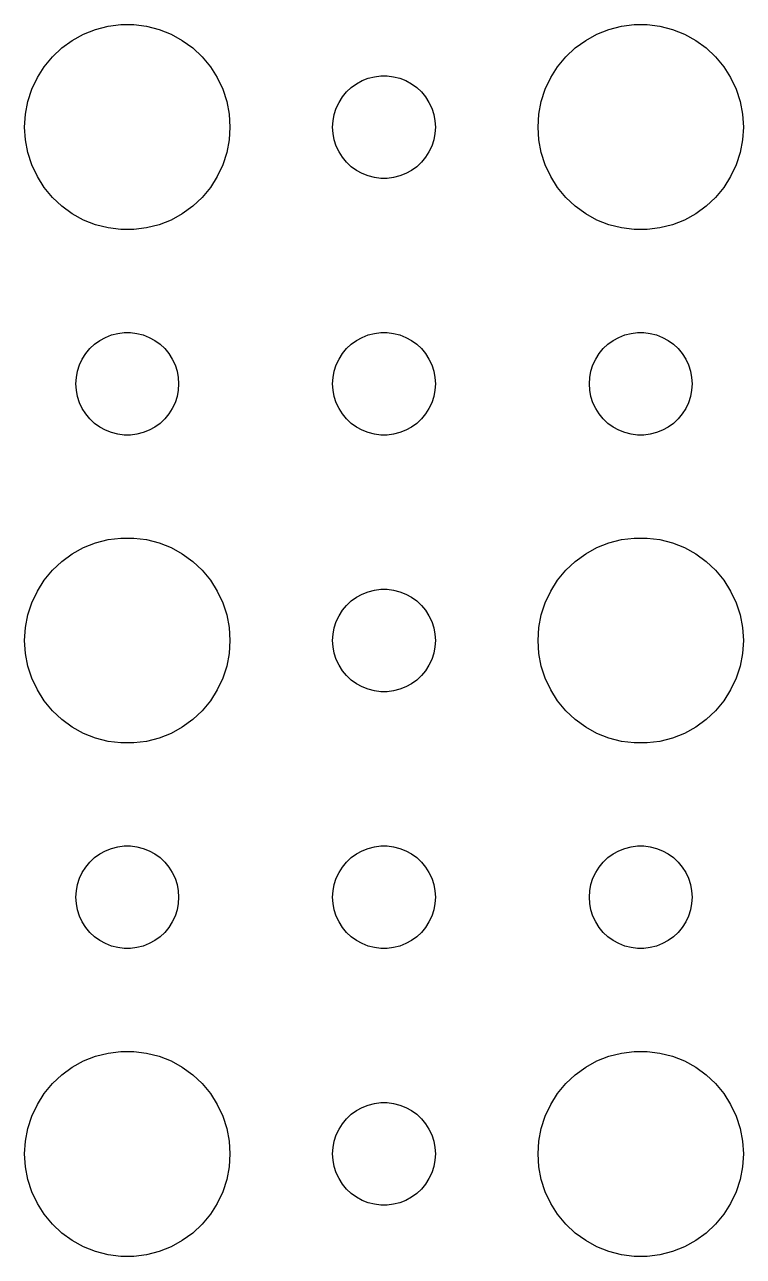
# Model space of a CAD drawing. Header units: metres. Extents: x -142 to 142, y -142 to 142.
# Drawn here: x 12 to 33, y -2.99 to 32.99 of the extents above; entities that cross this region are included whole.
import ezdxf

# ---------------------------------------------------------------- set-up
doc = ezdxf.new("R2010")
doc.units = ezdxf.units.M

msp = doc.modelspace()

# ---------------------------------------------------------------- linework, layer by layer
for p, q in [((13.7227, 32.7145), (14.0729, 32.8532)), ((14.0729, 32.8532), (14.4379, 32.9469)), ((14.4379, 32.9469), (14.8116, 32.9941)), ((14.8116, 32.9941), (15.1884, 32.9941)), ((15.1884, 32.9941), (15.5621, 32.9469)), ((15.5621, 32.9469), (15.927, 32.8532)), ((15.927, 32.8532), (16.2773, 32.7145)), ((28.7227, 32.7145), (29.0729, 32.8532)), ((29.0729, 32.8532), (29.4379, 32.9469)), ((29.4379, 32.9469), (29.8116, 32.9941)), ((29.8116, 32.9941), (30.1884, 32.9941)), ((30.1884, 32.9941), (30.5621, 32.9469)), ((30.5621, 32.9469), (30.927, 32.8532)), ((30.927, 32.8532), (31.2773, 32.7145)), ((13.0877, 32.3115), (13.3925, 32.533)), ((13.3925, 32.533), (13.7227, 32.7145)), ((16.2773, 32.7145), (16.6075, 32.533)), ((16.6075, 32.533), (16.9123, 32.3115)), ((28.0877, 32.3115), (28.3925, 32.533)), ((28.3925, 32.533), (28.7227, 32.7145)), ((31.2773, 32.7145), (31.6075, 32.533)), ((31.6075, 32.533), (31.9123, 32.3115)), ((12.5729, 31.7634), (12.8131, 32.0536)), ((12.8131, 32.0536), (13.0877, 32.3115)), ((16.9123, 32.3115), (17.1869, 32.0536)), ((17.1869, 32.0536), (17.427, 31.7634)), ((27.5729, 31.7634), (27.8131, 32.0536)), ((27.8131, 32.0536), (28.0877, 32.3115)), ((31.9123, 32.3115), (32.1869, 32.0536)), ((32.1869, 32.0536), (32.427, 31.7634)), ((12.3711, 31.4453), (12.5729, 31.7634)), ((17.427, 31.7634), (17.6289, 31.4453)), ((27.3711, 31.4453), (27.5729, 31.7634)), ((32.427, 31.7634), (32.6289, 31.4453)), ((12.2107, 31.1044), (12.3711, 31.4453)), ((17.6289, 31.4453), (17.7893, 31.1044)), ((21.6963, 31.2665), (21.8613, 31.3572)), ((21.8613, 31.3572), (22.0365, 31.4266)), ((22.0365, 31.4266), (22.2189, 31.4734)), ((22.2189, 31.4734), (22.4058, 31.497)), ((22.4058, 31.497), (22.5942, 31.497)), ((22.5942, 31.497), (22.7811, 31.4734)), ((22.7811, 31.4734), (22.9635, 31.4266)), ((22.9635, 31.4266), (23.1387, 31.3572)), ((23.1387, 31.3572), (23.3037, 31.2665)), ((27.2107, 31.1044), (27.3711, 31.4453)), ((32.6289, 31.4453), (32.7893, 31.1044)), ((12.0942, 30.7461), (12.2107, 31.1044)), ((17.7893, 31.1044), (17.9057, 30.7461)), ((21.2865, 30.8817), (21.4065, 31.0268)), ((21.4065, 31.0268), (21.5439, 31.1558)), ((21.5439, 31.1558), (21.6963, 31.2665)), ((23.3037, 31.2665), (23.4561, 31.1558)), ((23.4561, 31.1558), (23.5934, 31.0268)), ((23.5934, 31.0268), (23.7135, 30.8817)), ((27.0942, 30.7461), (27.2107, 31.1044)), ((32.7893, 31.1044), (32.9057, 30.7461)), ((12.0237, 30.376), (12.0942, 30.7461)), ((17.9057, 30.7461), (17.9763, 30.376)), ((21.1053, 30.5522), (21.1855, 30.7226)), ((21.1855, 30.7226), (21.2865, 30.8817)), ((23.7135, 30.8817), (23.8145, 30.7226)), ((23.8145, 30.7226), (23.8947, 30.5522)), ((27.0237, 30.376), (27.0942, 30.7461)), ((32.9057, 30.7461), (32.9763, 30.376)), ((12, 30), (12.0237, 30.376)), ((17.9763, 30.376), (18, 30)), ((21.0118, 30.188), (21.0471, 30.373)), ((21.0471, 30.373), (21.1053, 30.5522)), ((23.8947, 30.5522), (23.9529, 30.373)), ((23.9529, 30.373), (23.9882, 30.188)), ((27, 30), (27.0237, 30.376)), ((32.9763, 30.376), (33, 30)), ((12.0237, 29.624), (12, 30)), ((18, 30), (17.9763, 29.624)), ((21, 30), (21.0118, 30.188)), ((21.0118, 29.812), (21, 30)), ((23.9882, 30.188), (24, 30)), ((24, 30), (23.9882, 29.812)), ((27.0237, 29.624), (27, 30)), ((33, 30), (32.9763, 29.624)), ((12.0942, 29.2539), (12.0237, 29.624)), ((17.9763, 29.624), (17.9057, 29.2539)), ((21.0471, 29.627), (21.0118, 29.812)), ((21.1053, 29.4478), (21.0471, 29.627)), ((23.9529, 29.627), (23.8947, 29.4478)), ((23.9882, 29.812), (23.9529, 29.627)), ((27.0942, 29.2539), (27.0237, 29.624)), ((32.9763, 29.624), (32.9057, 29.2539)), ((12.2107, 28.8956), (12.0942, 29.2539)), ((17.9057, 29.2539), (17.7893, 28.8956)), ((21.1855, 29.2774), (21.1053, 29.4478)), ((21.2865, 29.1183), (21.1855, 29.2774)), ((23.8145, 29.2774), (23.7135, 29.1183)), ((23.8947, 29.4478), (23.8145, 29.2774)), ((27.2107, 28.8956), (27.0942, 29.2539)), ((32.9057, 29.2539), (32.7893, 28.8956)), ((12.3711, 28.5547), (12.2107, 28.8956)), ((17.7893, 28.8956), (17.6289, 28.5547)), ((21.4065, 28.9732), (21.2865, 29.1183)), ((21.5439, 28.8442), (21.4065, 28.9732)), ((21.6963, 28.7335), (21.5439, 28.8442)), ((23.4561, 28.8442), (23.3037, 28.7335)), ((23.5934, 28.9732), (23.4561, 28.8442)), ((23.7135, 29.1183), (23.5934, 28.9732)), ((27.3711, 28.5547), (27.2107, 28.8956)), ((32.7893, 28.8956), (32.6289, 28.5547)), ((12.5729, 28.2366), (12.3711, 28.5547)), ((17.6289, 28.5547), (17.427, 28.2366)), ((21.8613, 28.6427), (21.6963, 28.7335)), ((22.0365, 28.5734), (21.8613, 28.6427)), ((22.2189, 28.5266), (22.0365, 28.5734)), ((22.4058, 28.503), (22.2189, 28.5266)), ((22.5942, 28.503), (22.4058, 28.503)), ((22.7811, 28.5266), (22.5942, 28.503)), ((22.9635, 28.5734), (22.7811, 28.5266)), ((23.1387, 28.6427), (22.9635, 28.5734)), ((23.3037, 28.7335), (23.1387, 28.6427)), ((27.5729, 28.2366), (27.3711, 28.5547)), ((32.6289, 28.5547), (32.427, 28.2366)), ((12.8131, 27.9464), (12.5729, 28.2366)), ((17.427, 28.2366), (17.1869, 27.9464)), ((27.8131, 27.9464), (27.5729, 28.2366)), ((32.427, 28.2366), (32.1869, 27.9464)), ((13.0877, 27.6884), (12.8131, 27.9464)), ((17.1869, 27.9464), (16.9123, 27.6884)), ((28.0877, 27.6884), (27.8131, 27.9464)), ((32.1869, 27.9464), (31.9123, 27.6884)), ((13.3925, 27.467), (13.0877, 27.6884)), ((13.7227, 27.2855), (13.3925, 27.467)), ((16.6075, 27.467), (16.2773, 27.2855)), ((16.9123, 27.6884), (16.6075, 27.467)), ((28.3925, 27.467), (28.0877, 27.6884)), ((28.7227, 27.2855), (28.3925, 27.467)), ((31.6075, 27.467), (31.2773, 27.2855)), ((31.9123, 27.6884), (31.6075, 27.467)), ((14.0729, 27.1468), (13.7227, 27.2855)), ((14.4379, 27.0531), (14.0729, 27.1468)), ((14.8116, 27.0059), (14.4379, 27.0531)), ((15.1884, 27.0059), (14.8116, 27.0059)), ((15.5621, 27.0531), (15.1884, 27.0059)), ((15.927, 27.1468), (15.5621, 27.0531)), ((16.2773, 27.2855), (15.927, 27.1468)), ((29.0729, 27.1468), (28.7227, 27.2855)), ((29.4379, 27.0531), (29.0729, 27.1468)), ((29.8116, 27.0059), (29.4379, 27.0531)), ((30.1884, 27.0059), (29.8116, 27.0059)), ((30.5621, 27.0531), (30.1884, 27.0059)), ((30.927, 27.1468), (30.5621, 27.0531)), ((31.2773, 27.2855), (30.927, 27.1468)), ((14.0439, 23.6558), (14.1963, 23.7665)), ((14.1963, 23.7665), (14.3613, 23.8572)), ((14.3613, 23.8572), (14.5365, 23.9266)), ((14.5365, 23.9266), (14.7189, 23.9734)), ((14.7189, 23.9734), (14.9058, 23.997)), ((14.9058, 23.997), (15.0942, 23.997)), ((15.0942, 23.997), (15.2811, 23.9734)), ((15.2811, 23.9734), (15.4635, 23.9266)), ((15.4635, 23.9266), (15.6387, 23.8572)), ((15.6387, 23.8572), (15.8037, 23.7665)), ((15.8037, 23.7665), (15.9561, 23.6558)), ((21.5439, 23.6558), (21.6963, 23.7665)), ((21.6963, 23.7665), (21.8613, 23.8572)), ((21.8613, 23.8572), (22.0365, 23.9266)), ((22.0365, 23.9266), (22.2189, 23.9734)), ((22.2189, 23.9734), (22.4058, 23.997)), ((22.4058, 23.997), (22.5942, 23.997)), ((22.5942, 23.997), (22.7811, 23.9734)), ((22.7811, 23.9734), (22.9635, 23.9266)), ((22.9635, 23.9266), (23.1387, 23.8572)), ((23.1387, 23.8572), (23.3037, 23.7665)), ((23.3037, 23.7665), (23.4561, 23.6558)), ((29.0439, 23.6558), (29.1963, 23.7665)), ((29.1963, 23.7665), (29.3613, 23.8572)), ((29.3613, 23.8572), (29.5365, 23.9266)), ((29.5365, 23.9266), (29.7189, 23.9734)), ((29.7189, 23.9734), (29.9058, 23.997)), ((29.9058, 23.997), (30.0942, 23.997)), ((30.0942, 23.997), (30.2811, 23.9734)), ((30.2811, 23.9734), (30.4635, 23.9266)), ((30.4635, 23.9266), (30.6387, 23.8572)), ((30.6387, 23.8572), (30.8037, 23.7665)), ((30.8037, 23.7665), (30.9561, 23.6558)), ((13.7865, 23.3817), (13.9065, 23.5268)), ((13.9065, 23.5268), (14.0439, 23.6558)), ((15.9561, 23.6558), (16.0934, 23.5268)), ((16.0934, 23.5268), (16.2135, 23.3817)), ((21.2865, 23.3817), (21.4065, 23.5268)), ((21.4065, 23.5268), (21.5439, 23.6558)), ((23.4561, 23.6558), (23.5934, 23.5268)), ((23.5934, 23.5268), (23.7135, 23.3817)), ((28.7865, 23.3817), (28.9065, 23.5268)), ((28.9065, 23.5268), (29.0439, 23.6558)), ((30.9561, 23.6558), (31.0934, 23.5268)), ((31.0934, 23.5268), (31.2135, 23.3817)), ((13.5471, 22.873), (13.6053, 23.0522)), ((13.6053, 23.0522), (13.6855, 23.2226)), ((13.6855, 23.2226), (13.7865, 23.3817)), ((16.2135, 23.3817), (16.3145, 23.2226)), ((16.3145, 23.2226), (16.3947, 23.0522)), ((16.3947, 23.0522), (16.4529, 22.873)), ((21.0471, 22.873), (21.1053, 23.0522)), ((21.1053, 23.0522), (21.1855, 23.2226)), ((21.1855, 23.2226), (21.2865, 23.3817)), ((23.7135, 23.3817), (23.8145, 23.2226)), ((23.8145, 23.2226), (23.8947, 23.0522)), ((23.8947, 23.0522), (23.9529, 22.873)), ((28.5471, 22.873), (28.6053, 23.0522)), ((28.6053, 23.0522), (28.6855, 23.2226)), ((28.6855, 23.2226), (28.7865, 23.3817)), ((31.2135, 23.3817), (31.3145, 23.2226)), ((31.3145, 23.2226), (31.3947, 23.0522)), ((31.3947, 23.0522), (31.4529, 22.873)), ((13.5, 22.5), (13.5118, 22.688)), ((13.5118, 22.688), (13.5471, 22.873)), ((16.4529, 22.873), (16.4882, 22.688)), ((16.4882, 22.688), (16.5, 22.5)), ((21, 22.5), (21.0118, 22.688)), ((21.0118, 22.688), (21.0471, 22.873)), ((23.9529, 22.873), (23.9882, 22.688)), ((23.9882, 22.688), (24, 22.5)), ((28.5, 22.5), (28.5118, 22.688)), ((28.5118, 22.688), (28.5471, 22.873)), ((31.4529, 22.873), (31.4882, 22.688)), ((31.4882, 22.688), (31.5, 22.5)), ((13.5118, 22.312), (13.5, 22.5)), ((16.5, 22.5), (16.4882, 22.312)), ((21.0118, 22.312), (21, 22.5)), ((24, 22.5), (23.9882, 22.312)), ((28.5118, 22.312), (28.5, 22.5)), ((31.5, 22.5), (31.4882, 22.312)), ((13.5471, 22.127), (13.5118, 22.312)), ((13.6053, 21.9478), (13.5471, 22.127)), ((16.4529, 22.127), (16.3947, 21.9478)), ((16.4882, 22.312), (16.4529, 22.127)), ((21.0471, 22.127), (21.0118, 22.312)), ((21.1053, 21.9478), (21.0471, 22.127)), ((23.9529, 22.127), (23.8947, 21.9478)), ((23.9882, 22.312), (23.9529, 22.127)), ((28.5471, 22.127), (28.5118, 22.312)), ((28.6053, 21.9478), (28.5471, 22.127)), ((31.4529, 22.127), (31.3947, 21.9478)), ((31.4882, 22.312), (31.4529, 22.127)), ((13.6855, 21.7774), (13.6053, 21.9478)), ((13.7865, 21.6183), (13.6855, 21.7774)), ((13.9065, 21.4732), (13.7865, 21.6183)), ((16.2135, 21.6183), (16.0934, 21.4732)), ((16.3145, 21.7774), (16.2135, 21.6183)), ((16.3947, 21.9478), (16.3145, 21.7774)), ((21.1855, 21.7774), (21.1053, 21.9478)), ((21.2865, 21.6183), (21.1855, 21.7774)), ((21.4065, 21.4732), (21.2865, 21.6183)), ((23.7135, 21.6183), (23.5934, 21.4732)), ((23.8145, 21.7774), (23.7135, 21.6183)), ((23.8947, 21.9478), (23.8145, 21.7774)), ((28.6855, 21.7774), (28.6053, 21.9478)), ((28.7865, 21.6183), (28.6855, 21.7774)), ((28.9065, 21.4732), (28.7865, 21.6183)), ((31.2135, 21.6183), (31.0934, 21.4732)), ((31.3145, 21.7774), (31.2135, 21.6183)), ((31.3947, 21.9478), (31.3145, 21.7774)), ((14.0439, 21.3442), (13.9065, 21.4732)), ((14.1963, 21.2335), (14.0439, 21.3442)), ((14.3613, 21.1427), (14.1963, 21.2335)), ((15.8037, 21.2335), (15.6387, 21.1427)), ((15.9561, 21.3442), (15.8037, 21.2335)), ((16.0934, 21.4732), (15.9561, 21.3442)), ((21.5439, 21.3442), (21.4065, 21.4732)), ((21.6963, 21.2335), (21.5439, 21.3442)), ((21.8613, 21.1427), (21.6963, 21.2335)), ((23.3037, 21.2335), (23.1387, 21.1427)), ((23.4561, 21.3442), (23.3037, 21.2335)), ((23.5934, 21.4732), (23.4561, 21.3442)), ((29.0439, 21.3442), (28.9065, 21.4732)), ((29.1963, 21.2335), (29.0439, 21.3442)), ((29.3613, 21.1427), (29.1963, 21.2335)), ((30.8037, 21.2335), (30.6387, 21.1427)), ((30.9561, 21.3442), (30.8037, 21.2335)), ((31.0934, 21.4732), (30.9561, 21.3442)), ((14.5365, 21.0734), (14.3613, 21.1427)), ((14.7189, 21.0266), (14.5365, 21.0734)), ((14.9058, 21.003), (14.7189, 21.0266)), ((15.0942, 21.003), (14.9058, 21.003)), ((15.2811, 21.0266), (15.0942, 21.003)), ((15.4635, 21.0734), (15.2811, 21.0266)), ((15.6387, 21.1427), (15.4635, 21.0734)), ((22.0365, 21.0734), (21.8613, 21.1427)), ((22.2189, 21.0266), (22.0365, 21.0734)), ((22.4058, 21.003), (22.2189, 21.0266)), ((22.5942, 21.003), (22.4058, 21.003)), ((22.7811, 21.0266), (22.5942, 21.003)), ((22.9635, 21.0734), (22.7811, 21.0266)), ((23.1387, 21.1427), (22.9635, 21.0734)), ((29.5365, 21.0734), (29.3613, 21.1427)), ((29.7189, 21.0266), (29.5365, 21.0734)), ((29.9058, 21.003), (29.7189, 21.0266)), ((30.0942, 21.003), (29.9058, 21.003)), ((30.2811, 21.0266), (30.0942, 21.003)), ((30.4635, 21.0734), (30.2811, 21.0266)), ((30.6387, 21.1427), (30.4635, 21.0734)), ((14.4379, 17.9469), (14.8116, 17.9941)), ((14.8116, 17.9941), (15.1884, 17.9941)), ((15.1884, 17.9941), (15.5621, 17.9469)), ((29.4379, 17.9469), (29.8116, 17.9941)), ((29.8116, 17.9941), (30.1884, 17.9941)), ((30.1884, 17.9941), (30.5621, 17.9469)), ((13.3925, 17.533), (13.7227, 17.7145)), ((13.7227, 17.7145), (14.0729, 17.8532)), ((14.0729, 17.8532), (14.4379, 17.9469)), ((15.5621, 17.9469), (15.927, 17.8532)), ((15.927, 17.8532), (16.2773, 17.7145)), ((16.2773, 17.7145), (16.6075, 17.533)), ((28.3925, 17.533), (28.7227, 17.7145)), ((28.7227, 17.7145), (29.0729, 17.8532)), ((29.0729, 17.8532), (29.4379, 17.9469)), ((30.5621, 17.9469), (30.927, 17.8532)), ((30.927, 17.8532), (31.2773, 17.7145)), ((31.2773, 17.7145), (31.6075, 17.533)), ((12.8131, 17.0536), (13.0877, 17.3115)), ((13.0877, 17.3115), (13.3925, 17.533)), ((16.6075, 17.533), (16.9123, 17.3115)), ((16.9123, 17.3115), (17.1869, 17.0536)), ((27.8131, 17.0536), (28.0877, 17.3115)), ((28.0877, 17.3115), (28.3925, 17.533)), ((31.6075, 17.533), (31.9123, 17.3115)), ((31.9123, 17.3115), (32.1869, 17.0536)), ((12.5729, 16.7634), (12.8131, 17.0536)), ((17.1869, 17.0536), (17.427, 16.7634)), ((27.5729, 16.7634), (27.8131, 17.0536)), ((32.1869, 17.0536), (32.427, 16.7634)), ((12.3711, 16.4453), (12.5729, 16.7634)), ((17.427, 16.7634), (17.6289, 16.4453)), ((27.3711, 16.4453), (27.5729, 16.7634)), ((32.427, 16.7634), (32.6289, 16.4453)), ((12.2107, 16.1044), (12.3711, 16.4453)), ((17.6289, 16.4453), (17.7893, 16.1044)), ((21.5439, 16.1558), (21.6963, 16.2665)), ((21.6963, 16.2665), (21.8613, 16.3572)), ((21.8613, 16.3572), (22.0365, 16.4266)), ((22.0365, 16.4266), (22.2189, 16.4734)), ((22.2189, 16.4734), (22.4058, 16.497)), ((22.4058, 16.497), (22.5942, 16.497)), ((22.5942, 16.497), (22.7811, 16.4734)), ((22.7811, 16.4734), (22.9635, 16.4266)), ((22.9635, 16.4266), (23.1387, 16.3572)), ((23.1387, 16.3572), (23.3037, 16.2665)), ((23.3037, 16.2665), (23.4561, 16.1558)), ((27.2107, 16.1044), (27.3711, 16.4453)), ((32.6289, 16.4453), (32.7893, 16.1044)), ((12.0942, 15.7461), (12.2107, 16.1044)), ((17.7893, 16.1044), (17.9057, 15.7461)), ((21.1855, 15.7226), (21.2865, 15.8817)), ((21.2865, 15.8817), (21.4065, 16.0268)), ((21.4065, 16.0268), (21.5439, 16.1558)), ((23.4561, 16.1558), (23.5934, 16.0268)), ((23.5934, 16.0268), (23.7135, 15.8817)), ((23.7135, 15.8817), (23.8145, 15.7226)), ((27.0942, 15.7461), (27.2107, 16.1044)), ((32.7893, 16.1044), (32.9057, 15.7461)), ((12.0237, 15.376), (12.0942, 15.7461)), ((17.9057, 15.7461), (17.9763, 15.376)), ((21.0471, 15.373), (21.1053, 15.5522)), ((21.1053, 15.5522), (21.1855, 15.7226)), ((23.8145, 15.7226), (23.8947, 15.5522)), ((23.8947, 15.5522), (23.9529, 15.373)), ((27.0237, 15.376), (27.0942, 15.7461)), ((32.9057, 15.7461), (32.9763, 15.376)), ((12, 15), (12.0237, 15.376)), ((17.9763, 15.376), (18, 15)), ((21, 15), (21.0118, 15.188)), ((21.0118, 15.188), (21.0471, 15.373)), ((23.9529, 15.373), (23.9882, 15.188)), ((23.9882, 15.188), (24, 15)), ((27, 15), (27.0237, 15.376)), ((32.9763, 15.376), (33, 15)), ((12.0237, 14.624), (12, 15)), ((18, 15), (17.9763, 14.624)), ((21.0118, 14.812), (21, 15)), ((21.0471, 14.627), (21.0118, 14.812)), ((23.9882, 14.812), (23.9529, 14.627)), ((24, 15), (23.9882, 14.812)), ((27.0237, 14.624), (27, 15)), ((33, 15), (32.9763, 14.624)), ((12.0942, 14.2539), (12.0237, 14.624)), ((17.9763, 14.624), (17.9057, 14.2539)), ((21.1053, 14.4478), (21.0471, 14.627)), ((21.1855, 14.2774), (21.1053, 14.4478)), ((23.8947, 14.4478), (23.8145, 14.2774)), ((23.9529, 14.627), (23.8947, 14.4478)), ((27.0942, 14.2539), (27.0237, 14.624)), ((32.9763, 14.624), (32.9057, 14.2539)), ((12.2107, 13.8956), (12.0942, 14.2539)), ((17.9057, 14.2539), (17.7893, 13.8956)), ((21.2865, 14.1183), (21.1855, 14.2774)), ((21.4065, 13.9732), (21.2865, 14.1183)), ((23.7135, 14.1183), (23.5934, 13.9732)), ((23.8145, 14.2774), (23.7135, 14.1183)), ((27.2107, 13.8956), (27.0942, 14.2539)), ((32.9057, 14.2539), (32.7893, 13.8956)), ((12.3711, 13.5547), (12.2107, 13.8956)), ((17.7893, 13.8956), (17.6289, 13.5547)), ((21.5439, 13.8442), (21.4065, 13.9732)), ((21.6963, 13.7335), (21.5439, 13.8442)), ((21.8613, 13.6427), (21.6963, 13.7335)), ((23.3037, 13.7335), (23.1387, 13.6427)), ((23.4561, 13.8442), (23.3037, 13.7335)), ((23.5934, 13.9732), (23.4561, 13.8442)), ((27.3711, 13.5547), (27.2107, 13.8956)), ((32.7893, 13.8956), (32.6289, 13.5547)), ((12.5729, 13.2366), (12.3711, 13.5547)), ((17.6289, 13.5547), (17.427, 13.2366)), ((22.0365, 13.5734), (21.8613, 13.6427)), ((22.2189, 13.5266), (22.0365, 13.5734)), ((22.4058, 13.5029), (22.2189, 13.5266)), ((22.5942, 13.5029), (22.4058, 13.5029)), ((22.7811, 13.5266), (22.5942, 13.5029)), ((22.9635, 13.5734), (22.7811, 13.5266)), ((23.1387, 13.6427), (22.9635, 13.5734)), ((27.5729, 13.2366), (27.3711, 13.5547)), ((32.6289, 13.5547), (32.427, 13.2366)), ((12.8131, 12.9464), (12.5729, 13.2366)), ((17.427, 13.2366), (17.1869, 12.9464)), ((27.8131, 12.9464), (27.5729, 13.2366)), ((32.427, 13.2366), (32.1869, 12.9464)), ((13.0877, 12.6884), (12.8131, 12.9464)), ((13.3925, 12.467), (13.0877, 12.6884)), ((16.9123, 12.6884), (16.6075, 12.467)), ((17.1869, 12.9464), (16.9123, 12.6884)), ((28.0877, 12.6884), (27.8131, 12.9464)), ((28.3925, 12.467), (28.0877, 12.6884)), ((31.9123, 12.6884), (31.6075, 12.467)), ((32.1869, 12.9464), (31.9123, 12.6884)), ((13.7227, 12.2855), (13.3925, 12.467)), ((14.0729, 12.1468), (13.7227, 12.2855)), ((16.2773, 12.2855), (15.927, 12.1468)), ((16.6075, 12.467), (16.2773, 12.2855)), ((28.7227, 12.2855), (28.3925, 12.467)), ((29.0729, 12.1468), (28.7227, 12.2855)), ((31.2773, 12.2855), (30.927, 12.1468)), ((31.6075, 12.467), (31.2773, 12.2855)), ((14.4379, 12.0531), (14.0729, 12.1468)), ((14.8116, 12.0059), (14.4379, 12.0531)), ((15.1884, 12.0059), (14.8116, 12.0059)), ((15.5621, 12.0531), (15.1884, 12.0059)), ((15.927, 12.1468), (15.5621, 12.0531)), ((29.4379, 12.0531), (29.0729, 12.1468)), ((29.8116, 12.0059), (29.4379, 12.0531)), ((30.1884, 12.0059), (29.8116, 12.0059)), ((30.5621, 12.0531), (30.1884, 12.0059)), ((30.927, 12.1468), (30.5621, 12.0531)), ((13.9065, 8.52681), (14.0439, 8.65576)), ((14.0439, 8.65576), (14.1963, 8.76648)), ((14.1963, 8.76648), (14.3613, 8.85724)), ((14.3613, 8.85724), (14.5365, 8.92657)), ((14.5365, 8.92657), (14.7189, 8.97342)), ((14.7189, 8.97342), (14.9058, 8.99704)), ((14.9058, 8.99704), (15.0942, 8.99704)), ((15.0942, 8.99704), (15.2811, 8.97342)), ((15.2811, 8.97342), (15.4635, 8.92657)), ((15.4635, 8.92657), (15.6387, 8.85724)), ((15.6387, 8.85724), (15.8037, 8.76648)), ((15.8037, 8.76648), (15.9561, 8.65576)), ((15.9561, 8.65576), (16.0934, 8.52681)), ((21.4065, 8.52681), (21.5439, 8.65576)), ((21.5439, 8.65576), (21.6963, 8.76648)), ((21.6963, 8.76648), (21.8613, 8.85724)), ((21.8613, 8.85724), (22.0365, 8.92657)), ((22.0365, 8.92657), (22.2189, 8.97342)), ((22.2189, 8.97342), (22.4058, 8.99704)), ((22.4058, 8.99704), (22.5942, 8.99704)), ((22.5942, 8.99704), (22.7811, 8.97342)), ((22.7811, 8.97342), (22.9635, 8.92657)), ((22.9635, 8.92657), (23.1387, 8.85724)), ((23.1387, 8.85724), (23.3037, 8.76648)), ((23.3037, 8.76648), (23.4561, 8.65576)), ((23.4561, 8.65576), (23.5934, 8.52681)), ((28.9065, 8.52681), (29.0439, 8.65576)), ((29.0439, 8.65576), (29.1963, 8.76648)), ((29.1963, 8.76648), (29.3613, 8.85724)), ((29.3613, 8.85724), (29.5365, 8.92657)), ((29.5365, 8.92657), (29.7189, 8.97342)), ((29.7189, 8.97342), (29.9058, 8.99704)), ((29.9058, 8.99704), (30.0942, 8.99704)), ((30.0942, 8.99704), (30.2811, 8.97342)), ((30.2811, 8.97342), (30.4635, 8.92657)), ((30.4635, 8.92657), (30.6387, 8.85724)), ((30.6387, 8.85724), (30.8037, 8.76648)), ((30.8037, 8.76648), (30.9561, 8.65576)), ((30.9561, 8.65576), (31.0934, 8.52681)), ((13.6855, 8.22263), (13.7865, 8.38167)), ((13.7865, 8.38167), (13.9065, 8.52681)), ((16.0934, 8.52681), (16.2135, 8.38167)), ((16.2135, 8.38167), (16.3145, 8.22263)), ((21.1855, 8.22263), (21.2865, 8.38167)), ((21.2865, 8.38167), (21.4065, 8.52681)), ((23.5934, 8.52681), (23.7135, 8.38167)), ((23.7135, 8.38167), (23.8145, 8.22263)), ((28.6855, 8.22263), (28.7865, 8.38167)), ((28.7865, 8.38167), (28.9065, 8.52681)), ((31.0934, 8.52681), (31.2135, 8.38167)), ((31.2135, 8.38167), (31.3145, 8.22263)), ((13.5471, 7.87303), (13.6053, 8.05219)), ((13.6053, 8.05219), (13.6855, 8.22263)), ((16.3145, 8.22263), (16.3947, 8.05219)), ((16.3947, 8.05219), (16.4529, 7.87303)), ((21.0471, 7.87303), (21.1053, 8.05219)), ((21.1053, 8.05219), (21.1855, 8.22263)), ((23.8145, 8.22263), (23.8947, 8.05219)), ((23.8947, 8.05219), (23.9529, 7.87303)), ((28.5471, 7.87303), (28.6053, 8.05219)), ((28.6053, 8.05219), (28.6855, 8.22263)), ((31.3145, 8.22263), (31.3947, 8.05219)), ((31.3947, 8.05219), (31.4529, 7.87303)), ((13.5, 7.5), (13.5118, 7.68799)), ((13.5118, 7.68799), (13.5471, 7.87303)), ((16.4529, 7.87303), (16.4882, 7.68799)), ((16.4882, 7.68799), (16.5, 7.5)), ((21, 7.5), (21.0118, 7.68799)), ((21.0118, 7.68799), (21.0471, 7.87303)), ((23.9529, 7.87303), (23.9882, 7.68799)), ((23.9882, 7.68799), (24, 7.5)), ((28.5, 7.5), (28.5118, 7.68799)), ((28.5118, 7.68799), (28.5471, 7.87303)), ((31.4529, 7.87303), (31.4882, 7.68799)), ((31.4882, 7.68799), (31.5, 7.5)), ((13.5118, 7.312), (13.5, 7.5)), ((13.5471, 7.12695), (13.5118, 7.312)), ((16.4882, 7.312), (16.4529, 7.12695)), ((16.5, 7.5), (16.4882, 7.312)), ((21.0118, 7.312), (21, 7.5)), ((21.0471, 7.12695), (21.0118, 7.312)), ((23.9882, 7.312), (23.9529, 7.12695)), ((24, 7.5), (23.9882, 7.312)), ((28.5118, 7.312), (28.5, 7.5)), ((28.5471, 7.12695), (28.5118, 7.312)), ((31.4882, 7.312), (31.4529, 7.12695)), ((31.5, 7.5), (31.4882, 7.312)), ((13.6053, 6.9478), (13.5471, 7.12695)), ((13.6855, 6.77736), (13.6053, 6.9478)), ((16.3947, 6.9478), (16.3145, 6.77736)), ((16.4529, 7.12695), (16.3947, 6.9478)), ((21.1053, 6.9478), (21.0471, 7.12695)), ((21.1855, 6.77736), (21.1053, 6.9478)), ((23.8947, 6.9478), (23.8145, 6.77736)), ((23.9529, 7.12695), (23.8947, 6.9478)), ((28.6053, 6.9478), (28.5471, 7.12695)), ((28.6855, 6.77736), (28.6053, 6.9478)), ((31.3947, 6.9478), (31.3145, 6.77736)), ((31.4529, 7.12695), (31.3947, 6.9478)), ((13.7865, 6.61832), (13.6855, 6.77736)), ((13.9065, 6.47318), (13.7865, 6.61832)), ((16.2135, 6.61832), (16.0934, 6.47318)), ((16.3145, 6.77736), (16.2135, 6.61832)), ((21.2865, 6.61832), (21.1855, 6.77736)), ((21.4065, 6.47318), (21.2865, 6.61832)), ((23.7135, 6.61832), (23.5934, 6.47318)), ((23.8145, 6.77736), (23.7135, 6.61832)), ((28.7865, 6.61832), (28.6855, 6.77736)), ((28.9065, 6.47318), (28.7865, 6.61832)), ((31.2135, 6.61832), (31.0934, 6.47318)), ((31.3145, 6.77736), (31.2135, 6.61832)), ((14.0439, 6.34422), (13.9065, 6.47318)), ((14.1963, 6.23351), (14.0439, 6.34422)), ((14.3613, 6.14275), (14.1963, 6.23351)), ((14.5365, 6.07341), (14.3613, 6.14275)), ((15.6387, 6.14275), (15.4635, 6.07341)), ((15.8037, 6.23351), (15.6387, 6.14275)), ((15.9561, 6.34422), (15.8037, 6.23351)), ((16.0934, 6.47318), (15.9561, 6.34422)), ((21.5439, 6.34422), (21.4065, 6.47318)), ((21.6963, 6.23351), (21.5439, 6.34422)), ((21.8613, 6.14275), (21.6963, 6.23351)), ((22.0365, 6.07341), (21.8613, 6.14275)), ((23.1387, 6.14275), (22.9635, 6.07341)), ((23.3037, 6.23351), (23.1387, 6.14275)), ((23.4561, 6.34422), (23.3037, 6.23351)), ((23.5934, 6.47318), (23.4561, 6.34422)), ((29.0439, 6.34422), (28.9065, 6.47318)), ((29.1963, 6.23351), (29.0439, 6.34422)), ((29.3613, 6.14275), (29.1963, 6.23351)), ((29.5365, 6.07341), (29.3613, 6.14275)), ((30.6387, 6.14275), (30.4635, 6.07341)), ((30.8037, 6.23351), (30.6387, 6.14275)), ((30.9561, 6.34422), (30.8037, 6.23351)), ((31.0934, 6.47318), (30.9561, 6.34422)), ((14.7189, 6.02657), (14.5365, 6.07341)), ((14.9058, 6.00294), (14.7189, 6.02657)), ((15.0942, 6.00294), (14.9058, 6.00294)), ((15.2811, 6.02657), (15.0942, 6.00294)), ((15.4635, 6.07341), (15.2811, 6.02657)), ((22.2189, 6.02657), (22.0365, 6.07341)), ((22.4058, 6.00294), (22.2189, 6.02657)), ((22.5942, 6.00294), (22.4058, 6.00294)), ((22.7811, 6.02657), (22.5942, 6.00294)), ((22.9635, 6.07341), (22.7811, 6.02657)), ((29.7189, 6.02657), (29.5365, 6.07341)), ((29.9058, 6.00294), (29.7189, 6.02657)), ((30.0942, 6.00294), (29.9058, 6.00294)), ((30.2811, 6.02657), (30.0942, 6.00294)), ((30.4635, 6.07341), (30.2811, 6.02657)), ((14.0729, 2.85316), (14.4379, 2.94685)), ((14.4379, 2.94685), (14.8116, 2.99408)), ((14.8116, 2.99408), (15.1884, 2.99408)), ((15.1884, 2.99408), (15.5621, 2.94685)), ((15.5621, 2.94685), (15.927, 2.85316)), ((29.0729, 2.85316), (29.4379, 2.94685)), ((29.4379, 2.94685), (29.8116, 2.99408)), ((29.8116, 2.99408), (30.1884, 2.99408)), ((30.1884, 2.99408), (30.5621, 2.94685)), ((30.5621, 2.94685), (30.927, 2.85316)), ((13.0877, 2.31154), (13.3925, 2.53297)), ((13.3925, 2.53297), (13.7227, 2.71448)), ((13.7227, 2.71448), (14.0729, 2.85316)), ((15.927, 2.85316), (16.2773, 2.71448)), ((16.2773, 2.71448), (16.6075, 2.53297)), ((16.6075, 2.53297), (16.9123, 2.31154)), ((28.0877, 2.31154), (28.3925, 2.53297)), ((28.3925, 2.53297), (28.7227, 2.71448)), ((28.7227, 2.71448), (29.0729, 2.85316)), ((30.927, 2.85316), (31.2773, 2.71448)), ((31.2773, 2.71448), (31.6075, 2.53297)), ((31.6075, 2.53297), (31.9123, 2.31154)), ((12.8131, 2.05363), (13.0877, 2.31154)), ((16.9123, 2.31154), (17.1869, 2.05363)), ((27.8131, 2.05363), (28.0877, 2.31154)), ((31.9123, 2.31154), (32.1869, 2.05363)), ((12.5729, 1.76335), (12.8131, 2.05363)), ((17.1869, 2.05363), (17.427, 1.76335)), ((27.5729, 1.76335), (27.8131, 2.05363)), ((32.1869, 2.05363), (32.427, 1.76335)), ((12.2107, 1.10437), (12.3711, 1.44525)), ((12.3711, 1.44525), (12.5729, 1.76335)), ((17.427, 1.76335), (17.6289, 1.44525)), ((17.6289, 1.44525), (17.7893, 1.10437)), ((22.0365, 1.42657), (22.2189, 1.47342)), ((22.2189, 1.47342), (22.4058, 1.49704)), ((22.4058, 1.49704), (22.5942, 1.49704)), ((22.5942, 1.49704), (22.7811, 1.47342)), ((22.7811, 1.47342), (22.9635, 1.42657)), ((27.2107, 1.10437), (27.3711, 1.44525)), ((27.3711, 1.44525), (27.5729, 1.76335)), ((32.427, 1.76335), (32.6289, 1.44525)), ((32.6289, 1.44525), (32.7893, 1.10437)), ((12.0942, 0.74606), (12.2107, 1.10437)), ((17.7893, 1.10437), (17.9057, 0.74606)), ((21.4065, 1.02681), (21.5439, 1.15576)), ((21.5439, 1.15576), (21.6963, 1.26648)), ((21.6963, 1.26648), (21.8613, 1.35724)), ((21.8613, 1.35724), (22.0365, 1.42657)), ((22.9635, 1.42657), (23.1387, 1.35724)), ((23.1387, 1.35724), (23.3037, 1.26648)), ((23.3037, 1.26648), (23.4561, 1.15576)), ((23.4561, 1.15576), (23.5934, 1.02681)), ((27.0942, 0.74606), (27.2107, 1.10437)), ((32.7893, 1.10437), (32.9057, 0.74606)), ((12.0237, 0.37599), (12.0942, 0.74606)), ((17.9057, 0.74606), (17.9763, 0.37599)), ((21.1053, 0.55219), (21.1855, 0.72263)), ((21.1855, 0.72263), (21.2865, 0.88167)), ((21.2865, 0.88167), (21.4065, 1.02681)), ((23.5934, 1.02681), (23.7135, 0.88167)), ((23.7135, 0.88167), (23.8145, 0.72263)), ((23.8145, 0.72263), (23.8947, 0.55219)), ((27.0237, 0.37599), (27.0942, 0.74606)), ((32.9057, 0.74606), (32.9763, 0.37599)), ((12, 0), (12.0237, 0.37599)), ((17.9763, 0.37599), (18, 0)), ((21.0118, 0.18799), (21.0471, 0.37303)), ((21.0471, 0.37303), (21.1053, 0.55219)), ((23.8947, 0.55219), (23.9529, 0.37303)), ((23.9529, 0.37303), (23.9882, 0.18799)), ((27, 0), (27.0237, 0.37599)), ((32.9763, 0.37599), (33, 0)), ((12.0237, -0.37599), (12, 0)), ((18, 0), (17.9763, -0.37599)), ((21, 0), (21.0118, 0.18799)), ((21.0118, -0.18799), (21, 0)), ((23.9882, 0.18799), (24, 0)), ((24, 0), (23.9882, -0.18799)), ((27.0237, -0.37599), (27, 0)), ((33, 0), (32.9763, -0.37599)), ((21.0471, -0.37303), (21.0118, -0.18799)), ((23.9882, -0.18799), (23.9529, -0.37303)), ((12.0942, -0.74606), (12.0237, -0.37599)), ((17.9763, -0.37599), (17.9057, -0.74606)), ((21.1053, -0.55219), (21.0471, -0.37303)), ((21.1855, -0.72263), (21.1053, -0.55219)), ((23.8947, -0.55219), (23.8145, -0.72263)), ((23.9529, -0.37303), (23.8947, -0.55219)), ((27.0942, -0.74606), (27.0237, -0.37599)), ((32.9763, -0.37599), (32.9057, -0.74606)), ((12.2107, -1.10437), (12.0942, -0.74606)), ((17.9057, -0.74606), (17.7893, -1.10437)), ((21.2865, -0.88167), (21.1855, -0.72263)), ((21.4065, -1.02681), (21.2865, -0.88167)), ((21.5439, -1.15576), (21.4065, -1.02681)), ((23.5934, -1.02681), (23.4561, -1.15576)), ((23.7135, -0.88167), (23.5934, -1.02681)), ((23.8145, -0.72263), (23.7135, -0.88167)), ((27.2107, -1.10437), (27.0942, -0.74606)), ((32.9057, -0.74606), (32.7893, -1.10437)), ((12.3711, -1.44525), (12.2107, -1.10437)), ((17.7893, -1.10437), (17.6289, -1.44525)), ((21.6963, -1.26648), (21.5439, -1.15576)), ((21.8613, -1.35724), (21.6963, -1.26648)), ((22.0365, -1.42657), (21.8613, -1.35724)), ((22.2189, -1.47342), (22.0365, -1.42657)), ((22.9635, -1.42657), (22.7811, -1.47342)), ((23.1387, -1.35724), (22.9635, -1.42657)), ((23.3037, -1.26648), (23.1387, -1.35724)), ((23.4561, -1.15576), (23.3037, -1.26648)), ((27.3711, -1.44525), (27.2107, -1.10437)), ((32.7893, -1.10437), (32.6289, -1.44525)), ((12.5729, -1.76335), (12.3711, -1.44525)), ((12.8131, -2.05363), (12.5729, -1.76335)), ((17.427, -1.76335), (17.1869, -2.05363)), ((17.6289, -1.44525), (17.427, -1.76335)), ((22.4058, -1.49704), (22.2189, -1.47342)), ((22.5942, -1.49704), (22.4058, -1.49704)), ((22.7811, -1.47342), (22.5942, -1.49704)), ((27.5729, -1.76335), (27.3711, -1.44525)), ((27.8131, -2.05363), (27.5729, -1.76335)), ((32.427, -1.76335), (32.1869, -2.05363)), ((32.6289, -1.44525), (32.427, -1.76335)), ((13.0877, -2.31154), (12.8131, -2.05363)), ((17.1869, -2.05363), (16.9123, -2.31154)), ((28.0877, -2.31154), (27.8131, -2.05363)), ((32.1869, -2.05363), (31.9123, -2.31154)), ((13.3925, -2.53297), (13.0877, -2.31154)), ((16.9123, -2.31154), (16.6075, -2.53297)), ((28.3925, -2.53297), (28.0877, -2.31154)), ((31.9123, -2.31154), (31.6075, -2.53297)), ((13.7227, -2.71448), (13.3925, -2.53297)), ((14.0729, -2.85316), (13.7227, -2.71448)), ((14.4379, -2.94685), (14.0729, -2.85316)), ((15.927, -2.85316), (15.5621, -2.94685)), ((16.2773, -2.71448), (15.927, -2.85316)), ((16.6075, -2.53297), (16.2773, -2.71448)), ((28.7227, -2.71448), (28.3925, -2.53297)), ((29.0729, -2.85316), (28.7227, -2.71448)), ((29.4379, -2.94685), (29.0729, -2.85316)), ((30.927, -2.85316), (30.5621, -2.94685)), ((31.2773, -2.71448), (30.927, -2.85316)), ((31.6075, -2.53297), (31.2773, -2.71448)), ((14.8116, -2.99408), (14.4379, -2.94685)), ((15.1884, -2.99408), (14.8116, -2.99408)), ((15.5621, -2.94685), (15.1884, -2.99408)), ((29.8116, -2.99408), (29.4379, -2.94685)), ((30.1884, -2.99408), (29.8116, -2.99408)), ((30.5621, -2.94685), (30.1884, -2.99408))]:
    msp.add_line(p, q)

doc.saveas('drawing.dxf')
